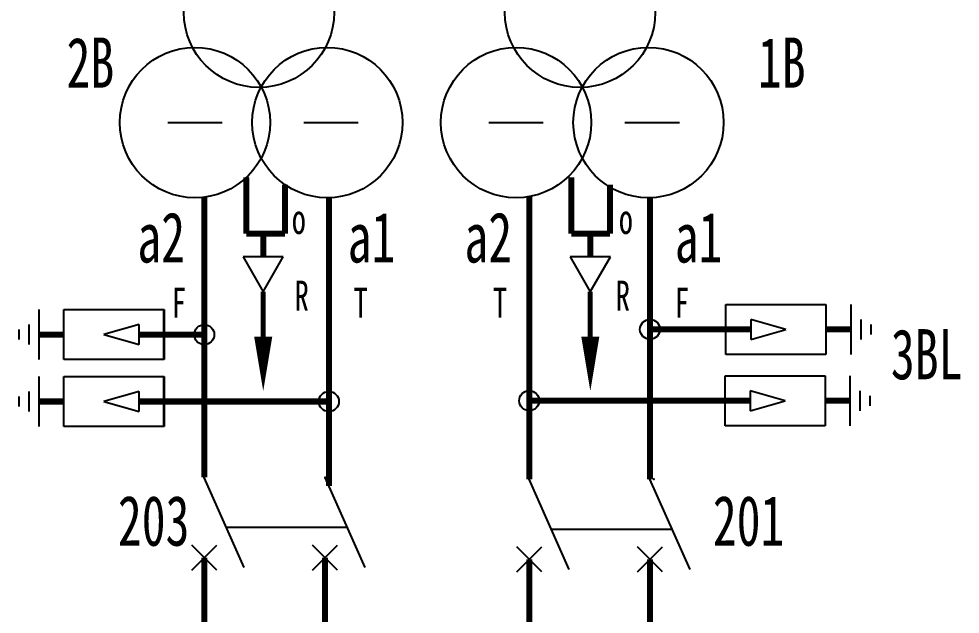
# Model space of a CAD drawing. Header units: millimetres. Extents: x 10667 to 23854, y -3427 to -2899.
# Drawn here: x 13680.6 to 13774.6, y -3101.2 to -3041.8 of the extents above; entities that cross this region are included whole.
import ezdxf

# ---------------------------------------------------------------- set-up
doc = ezdxf.new("R2010")
doc.units = ezdxf.units.MM
doc.header["$LTSCALE"] = 10
doc.linetypes.add('DASHED', pattern=[11, 5, 0.5, 5, 0.5])
for name, color, linetype in [('BLOCK', 3, 'Continuous'), ('设    备', 3, 'Continuous'), ('设备编号', 2, 'Continuous'), ('连 接 线', 1, 'Continuous')]:
    doc.layers.add(name, color=color, linetype=linetype)
doc.styles.add('HZ', font='SimSun.ttf', dxfattribs={"width": 0.7})

# ---------------------------------------------------------------- blocks, each defined once
blk = doc.blocks.new('$JT')
at = {"color": 3}
blk.add_lwpolyline([(0, 0, 1.8, 0, 0), (-0.001, 5.41, 0, 0, 0)], format="xyseb", dxfattribs=at)

msp = doc.modelspace()

# ---------------------------------------------------------------- linework, layer by layer
at = {"color": 3}
for centre in [(13704.596, -3041.128), (13736.653, -3041.128), (13698.207, -3052.128), (13711.421, -3052.128), (13730.264, -3052.128), (13743.478, -3052.128)]:
    msp.add_circle(centre, 7.5, dxfattribs=at)
at = {"layer": 'BLOCK'}
for p, q in [((13703.134, -3096.528), (13699.134, -3087.528)), ((13715.191, -3096.528), (13711.191, -3087.528)), ((13735.575, -3096.711), (13731.575, -3087.711)), ((13747.632, -3096.711), (13743.632, -3087.711)), ((13713.413, -3092.528), (13701.356, -3092.528)), ((13745.854, -3092.711), (13733.797, -3092.711)), ((13700.384, -3096.778), (13697.884, -3094.278)), ((13697.884, -3096.778), (13700.384, -3094.278)), ((13709.941, -3096.778), (13712.441, -3094.278)), ((13712.441, -3096.778), (13709.941, -3094.278)), ((13732.825, -3096.961), (13730.325, -3094.461)), ((13730.325, -3096.961), (13732.825, -3094.461)), ((13742.382, -3096.961), (13744.882, -3094.461)), ((13744.882, -3096.961), (13742.382, -3094.461))]:
    msp.add_line(p, q, dxfattribs=at)
for p in [(13699.134, -3087.528), (13711.191, -3087.528), (13731.575, -3087.711), (13744.016, -3087.711)]:
    msp.add_point(p, dxfattribs=at)
at = {"layer": '设    备', "color": 3}
for p, q in [((13682.625, -3070.78), (13682.625, -3075.78)), ((13685.125, -3070.78), (13695.125, -3070.78)), ((13685.125, -3075.78), (13685.125, -3070.78)), ((13695.066, -3070.78), (13695.066, -3075.78)), ((13695.125, -3070.78), (13695.125, -3075.78)), ((13751.204, -3070.263), (13761.204, -3070.263)), ((13751.204, -3075.263), (13751.204, -3070.263)), ((13761.204, -3070.263), (13761.204, -3075.263)), ((13763.704, -3075.263), (13763.704, -3070.263)), ((13757.204, -3072.763), (13753.704, -3071.763)), ((13753.704, -3071.763), (13753.704, -3073.763)), ((13764.704, -3073.763), (13764.704, -3071.763)), ((13680.625, -3072.78), (13680.625, -3073.78)), ((13681.625, -3072.28), (13681.625, -3074.28)), ((13692.625, -3072.28), (13689.125, -3073.28)), ((13692.625, -3074.28), (13692.625, -3072.28)), ((13753.704, -3073.763), (13757.204, -3072.763)), ((13765.704, -3073.263), (13765.704, -3072.263)), ((13689.125, -3073.28), (13692.625, -3074.28)), ((13761.204, -3075.263), (13751.204, -3075.263)), ((13695.125, -3075.78), (13685.125, -3075.78)), ((13682.625, -3077.456), (13682.625, -3082.456)), ((13685.125, -3077.456), (13695.125, -3077.456)), ((13685.125, -3082.456), (13685.125, -3077.456)), ((13695.066, -3077.456), (13695.066, -3082.456)), ((13695.125, -3077.456), (13695.125, -3082.456)), ((13751.122, -3077.38), (13761.122, -3077.38)), ((13751.122, -3082.38), (13751.122, -3077.38)), ((13761.122, -3077.38), (13761.122, -3082.38)), ((13763.622, -3082.38), (13763.622, -3077.38)), ((13680.625, -3079.456), (13680.625, -3080.456)), ((13681.625, -3078.956), (13681.625, -3080.956)), ((13692.625, -3078.956), (13689.125, -3079.956)), ((13692.625, -3080.956), (13692.625, -3078.956)), ((13757.122, -3079.88), (13753.622, -3078.88)), ((13753.622, -3078.88), (13753.622, -3080.88)), ((13764.622, -3080.88), (13764.622, -3078.88)), ((13765.622, -3080.38), (13765.622, -3079.38)), ((13689.125, -3079.956), (13692.625, -3080.956)), ((13753.622, -3080.88), (13757.122, -3079.88)), ((13695.125, -3082.456), (13685.125, -3082.456)), ((13761.122, -3082.38), (13751.122, -3082.38))]:
    msp.add_line(p, q, dxfattribs=at)
at = {"layer": '设    备', "color": 3, "const_width": 0.6}
for points in [[(13753.704, -3072.763), (13751.204, -3072.763)], [(13761.204, -3072.763), (13763.704, -3072.763)], [(13685.125, -3073.28), (13682.625, -3073.28)], [(13692.625, -3073.28), (13695.125, -3073.28)], [(13685.125, -3079.956), (13682.625, -3079.956)], [(13692.625, -3079.956), (13695.125, -3079.956)], [(13753.622, -3079.88), (13751.122, -3079.88)], [(13761.122, -3079.88), (13763.622, -3079.88)]]:
    msp.add_lwpolyline(points, dxfattribs=at)
at = {"layer": '连 接 线', "color": 3}
for p, q in [((13695.487, -3052.128), (13700.926, -3052.128)), ((13709.078, -3052.128), (13714.517, -3052.128)), ((13727.545, -3052.128), (13732.984, -3052.128)), ((13741.135, -3052.128), (13746.574, -3052.128)), ((13703.023, -3065.539), (13705.023, -3069.003)), ((13707.023, -3065.539), (13703.023, -3065.539)), ((13705.023, -3069.003), (13707.023, -3065.539)), ((13735.675, -3065.539), (13737.675, -3069.003)), ((13739.675, -3065.539), (13735.675, -3065.539)), ((13737.675, -3069.003), (13739.675, -3065.539))]:
    msp.add_line(p, q, dxfattribs=at)
at = {"layer": '连 接 线', "const_width": 0.6}
for points in [[(13703.331, -3057.605), (13703.331, -3063.219)], [(13735.765, -3057.605), (13735.765, -3063.219)], [(13707.206, -3058.332), (13707.206, -3063.219)], [(13739.64, -3058.332), (13739.64, -3063.219)], [(13699.134, -3059.57), (13699.134, -3070.723)], [(13711.575, -3059.626), (13711.575, -3068.723)], [(13731.575, -3059.513), (13731.575, -3068.723)], [(13743.632, -3059.626), (13743.632, -3087.711)], [(13703.331, -3063.219), (13707.206, -3063.219)], [(13705.023, -3063.219), (13705.023, -3065.539)], [(13735.765, -3063.219), (13739.64, -3063.219)], [(13737.675, -3063.219), (13737.675, -3065.539)], [(13699.134, -3068.723), (13699.134, -3087.528)], [(13711.575, -3068.723), (13711.575, -3088.391)], [(13731.575, -3068.723), (13731.575, -3087.711)], [(13743.632, -3069.277), (13743.632, -3070.685)], [(13743.632, -3072.758), (13751.194, -3072.758)], [(13695.134, -3073.284), (13699.134, -3073.284)], [(13695.125, -3079.956), (13711.575, -3079.956)], [(13731.575, -3079.876), (13751.113, -3079.876)], [(13699.134, -3095.528), (13699.134, -3126.375)], [(13711.191, -3095.528), (13711.191, -3126.375)], [(13731.575, -3095.711), (13731.575, -3126.375)], [(13743.632, -3095.711), (13743.632, -3126.375)]]:
    msp.add_lwpolyline(points, dxfattribs=at)
at = {"layer": '连 接 线', "color": 6, "linetype": 'DASHED', "ltscale": 0.5, "const_width": 0.5}
for points in [[(13705.023, -3069.003), (13705.023, -3074.003)], [(13737.675, -3069.003), (13737.675, -3074.003)]]:
    msp.add_lwpolyline(points, dxfattribs=at)
at = {"layer": '连 接 线', "color": 3}
for centre in [(13743.632, -3072.758), (13699.134, -3073.284), (13711.575, -3079.956), (13731.575, -3079.876)]:
    msp.add_circle(centre, 1, dxfattribs=at)

# ---------------------------------------------------------------- block references
at = {"layer": '连 接 线', "color": 3, "rotation": 180}
for p in [(13705.023, -3073.503), (13737.675, -3073.503)]:
    msp.add_blockref('$JT', p, dxfattribs=at)

# ---------------------------------------------------------------- texts
at = {"layer": '设备编号', "color": 6, "style": 'HZ', "width": 0.7}
for s, height, p in [('2B', 5, (13685.388, -3048.643)), ('1B', 5, (13754.409, -3048.643)), ('a2', 5, (13692.456, -3066.08)), ('o', 3, (13707.863, -3063.244)), ('a1', 5, (13713.453, -3066.08)), ('a2', 5, (13725.107, -3066.08)), ('o', 3, (13740.514, -3063.244)), ('a1', 5, (13746.105, -3066.08)), ('R', 3, (13708.145, -3070.9)), ('R', 3, (13740.203, -3070.9)), ('F', 3, (13695.888, -3071.598)), ('T', 3, (13714.047, -3071.598)), ('T', 3, (13727.945, -3071.598)), ('F', 3, (13746.105, -3071.598)), ('3BL', 5, (13767.684, -3077.738)), ('203', 5, (13690.515, -3094.346)), ('201', 5, (13749.906, -3094.346))]:
    msp.add_text(s, height=height, dxfattribs=at).set_placement(p)

doc.saveas('drawing.dxf')
